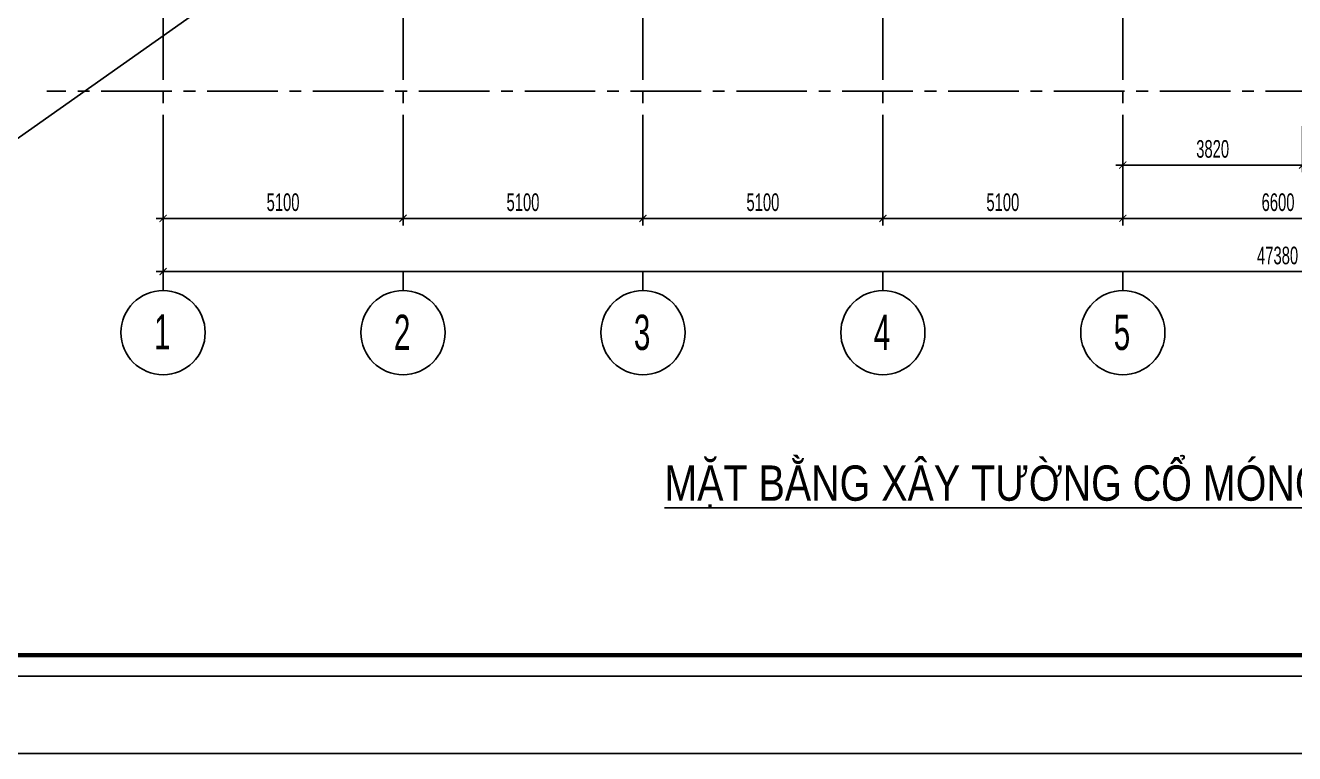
# Model space of a CAD drawing. Header units: millimetres. Extents: x 71 to 1994474, y -338610 to 1053.
# Drawn here: x 1887161 to 1914140, y -338610 to -323123 of the extents above; entities that cross this region are included whole.
import ezdxf
from ezdxf.enums import TextEntityAlignment as Align

# ---------------------------------------------------------------- set-up
doc = ezdxf.new("R2010")
doc.units = ezdxf.units.MM
doc.header["$LTSCALE"] = 1000
doc.header["$MEASUREMENT"] = 0
doc.header["$PDMODE"] = 3
doc.linetypes.add('CENTER2', pattern=[1.125, 0.75, -0.125, 0.125, -0.125])
doc.layers.get('0').update_dxf_attribs({"linetype": 'CONTINUOUS'})
doc.layers.get('Defpoints').update_dxf_attribs({"linetype": 'CONTINUOUS'})
for name, color, linetype in [('CDC-KHUNGTEN', 7, 'CONTINUOUS'), ('CDC.01.AXIS', 160, 'CENTER2'), ('CDC.02.DIM', 1, 'CONTINUOUS'), ('CDC.06.TEXT', 2, 'CONTINUOUS'), ('CDC.09.COLUMN', 4, 'CONTINUOUS'), ('KCS_CHI', 1, 'CONTINUOUS')]:
    doc.layers.add(name, color=color, linetype=linetype)
doc.layers.add('Hatch1', color=250, linetype='CONTINUOUS', lineweight=5)
doc.layers.add('KCS_Plotter', color=11, linetype='CONTINUOUS', plot=False)
doc.styles.add('ARIAL', font='arial.ttf', dxfattribs={"width": 0.6})
doc.dimstyles.new('150', dxfattribs={"dimscale": 150, "dimtxt": 2.5, "dimasz": 1, "dimexe": 1, "dimexo": 0, "dimgap": 1, "dimtad": 1, "dimdec": 0, "dimdsep": 46, "dimtxsty": 'ARIAL', "dimblk": 'ARCHTICK', "dimcen": 1, "dimdle": 1, "dimclrd": 1, "dimclre": 1, "dimclrt": 2, "dimadec": 0, "dimazin": 0, "dimtfac": 0.00072, "dimtdec": 0, "dimtix": 1, "dimtmove": 2, "dimatfit": 3, "dimldrblk": 'ARCHTICK', "dimfxl": 1, "dimtolj": 1, "dimarcsym": 0})

# ---------------------------------------------------------------- blocks, each defined once
blk = doc.blocks.new('_ARCHTICK')
at = {"color": 0, "linetype": 'ByBlock', "const_width": 0.15}
blk.add_lwpolyline([(-0.5, -0.5), (0.5, 0.5)], dxfattribs=at)
blk = doc.blocks.new('*D90')
at = {"layer": 'CDC.02.DIM', "color": 1, "lineweight": -2, "transparency": 16777216}
for p, q in [((1890088, -325329), (1890088, -327378)), ((1895188, -325329), (1895188, -327378)), ((1889938, -327228), (1895338, -327228))]:
    blk.add_line(p, q, dxfattribs=at)
at = {"layer": 'Defpoints', "color": 0, "transparency": 16777216}
for p in [(1890088, -325329), (1895188, -325329), (1895188, -327228)]:
    blk.add_point(p, dxfattribs=at)
at = {"layer": 'CDC.02.DIM', "color": 1, "lineweight": -2, "transparency": 16777216, "xscale": 150, "yscale": 150, "zscale": 150, "rotation": 180}
blk.add_blockref('_ARCHTICK', (1890088, -327228), dxfattribs=at)
at = {"layer": 'CDC.02.DIM', "color": 1, "lineweight": -2, "transparency": 16777216, "xscale": 150, "yscale": 150, "zscale": 150}
blk.add_blockref('_ARCHTICK', (1895188, -327228), dxfattribs=at)
at = {"layer": 'CDC.02.DIM', "color": 2, "transparency": 16777216, "insert": (1892638, -326886), "char_height": 375, "attachment_point": 5, "style": 'ARIAL'}
blk.add_mtext('\\A1;5100', dxfattribs=at)
blk = doc.blocks.new('*D91')
at = {"layer": 'CDC.02.DIM', "color": 1, "lineweight": -2, "transparency": 16777216}
for p, q in [((1895188, -325329), (1895188, -327378)), ((1900288, -325329), (1900288, -327378)), ((1895038, -327228), (1900438, -327228))]:
    blk.add_line(p, q, dxfattribs=at)
at = {"layer": 'Defpoints', "color": 0, "transparency": 16777216}
for p in [(1895188, -325329), (1900288, -325329), (1900288, -327228)]:
    blk.add_point(p, dxfattribs=at)
at = {"layer": 'CDC.02.DIM', "color": 1, "lineweight": -2, "transparency": 16777216, "xscale": 150, "yscale": 150, "zscale": 150, "rotation": 180}
blk.add_blockref('_ARCHTICK', (1895188, -327228), dxfattribs=at)
at = {"layer": 'CDC.02.DIM', "color": 1, "lineweight": -2, "transparency": 16777216, "xscale": 150, "yscale": 150, "zscale": 150}
blk.add_blockref('_ARCHTICK', (1900288, -327228), dxfattribs=at)
at = {"layer": 'CDC.02.DIM', "color": 2, "transparency": 16777216, "insert": (1897738, -326886), "char_height": 375, "attachment_point": 5, "style": 'ARIAL'}
blk.add_mtext('\\A1;5100', dxfattribs=at)
blk = doc.blocks.new('*D92')
at = {"layer": 'CDC.02.DIM', "color": 1, "lineweight": -2, "transparency": 16777216}
for p, q in [((1890088, -325329), (1890088, -328510)), ((1937468, -325329), (1937468, -328510)), ((1889938, -328360), (1937618, -328360))]:
    blk.add_line(p, q, dxfattribs=at)
at = {"layer": 'Defpoints', "color": 0, "transparency": 16777216}
for p in [(1890088, -325329), (1937468, -325329), (1937468, -328360)]:
    blk.add_point(p, dxfattribs=at)
at = {"layer": 'CDC.02.DIM', "color": 1, "lineweight": -2, "transparency": 16777216, "xscale": 150, "yscale": 150, "zscale": 150, "rotation": 180}
blk.add_blockref('_ARCHTICK', (1890088, -328360), dxfattribs=at)
at = {"layer": 'CDC.02.DIM', "color": 1, "lineweight": -2, "transparency": 16777216, "xscale": 150, "yscale": 150, "zscale": 150}
blk.add_blockref('_ARCHTICK', (1937468, -328360), dxfattribs=at)
at = {"layer": 'CDC.02.DIM', "color": 2, "transparency": 16777216, "insert": (1913778, -328019), "char_height": 375, "attachment_point": 5, "style": 'ARIAL'}
blk.add_mtext('\\A1;47380', dxfattribs=at)
blk = doc.blocks.new('*D93')
at = {"layer": 'CDC.02.DIM', "color": 1, "lineweight": -2, "transparency": 16777216}
for p, q in [((1900288, -325329), (1900288, -327378)), ((1905388, -325329), (1905388, -327378)), ((1900138, -327228), (1905538, -327228))]:
    blk.add_line(p, q, dxfattribs=at)
at = {"layer": 'Defpoints', "color": 0, "transparency": 16777216}
for p in [(1900288, -325329), (1905388, -325329), (1905388, -327228)]:
    blk.add_point(p, dxfattribs=at)
at = {"layer": 'CDC.02.DIM', "color": 1, "lineweight": -2, "transparency": 16777216, "xscale": 150, "yscale": 150, "zscale": 150, "rotation": 180}
blk.add_blockref('_ARCHTICK', (1900288, -327228), dxfattribs=at)
at = {"layer": 'CDC.02.DIM', "color": 1, "lineweight": -2, "transparency": 16777216, "xscale": 150, "yscale": 150, "zscale": 150}
blk.add_blockref('_ARCHTICK', (1905388, -327228), dxfattribs=at)
at = {"layer": 'CDC.02.DIM', "color": 2, "transparency": 16777216, "insert": (1902838, -326886), "char_height": 375, "attachment_point": 5, "style": 'ARIAL'}
blk.add_mtext('\\A1;5100', dxfattribs=at)
blk = doc.blocks.new('*D94')
at = {"layer": 'CDC.02.DIM', "color": 1, "lineweight": -2, "transparency": 16777216}
for p, q in [((1905388, -325329), (1905388, -327378)), ((1910488, -325329), (1910488, -327378)), ((1905238, -327228), (1910638, -327228))]:
    blk.add_line(p, q, dxfattribs=at)
at = {"layer": 'Defpoints', "color": 0, "transparency": 16777216}
for p in [(1905388, -325329), (1910488, -325329), (1910488, -327228)]:
    blk.add_point(p, dxfattribs=at)
at = {"layer": 'CDC.02.DIM', "color": 1, "lineweight": -2, "transparency": 16777216, "xscale": 150, "yscale": 150, "zscale": 150, "rotation": 180}
blk.add_blockref('_ARCHTICK', (1905388, -327228), dxfattribs=at)
at = {"layer": 'CDC.02.DIM', "color": 1, "lineweight": -2, "transparency": 16777216, "xscale": 150, "yscale": 150, "zscale": 150}
blk.add_blockref('_ARCHTICK', (1910488, -327228), dxfattribs=at)
at = {"layer": 'CDC.02.DIM', "color": 2, "transparency": 16777216, "insert": (1907938, -326886), "char_height": 375, "attachment_point": 5, "style": 'ARIAL'}
blk.add_mtext('\\A1;5100', dxfattribs=at)
blk = doc.blocks.new('*D95')
at = {"layer": 'CDC.02.DIM', "color": 1, "lineweight": -2, "transparency": 16777216}
for p, q in [((1910488, -325329), (1910488, -327378)), ((1917088, -325329), (1917088, -327378)), ((1910338, -327228), (1917238, -327228))]:
    blk.add_line(p, q, dxfattribs=at)
at = {"layer": 'Defpoints', "color": 0, "transparency": 16777216}
for p in [(1910488, -325329), (1917088, -325329), (1917088, -327228)]:
    blk.add_point(p, dxfattribs=at)
at = {"layer": 'CDC.02.DIM', "color": 1, "lineweight": -2, "transparency": 16777216, "xscale": 150, "yscale": 150, "zscale": 150, "rotation": 180}
blk.add_blockref('_ARCHTICK', (1910488, -327228), dxfattribs=at)
at = {"layer": 'CDC.02.DIM', "color": 1, "lineweight": -2, "transparency": 16777216, "xscale": 150, "yscale": 150, "zscale": 150}
blk.add_blockref('_ARCHTICK', (1917088, -327228), dxfattribs=at)
at = {"layer": 'CDC.02.DIM', "color": 2, "transparency": 16777216, "insert": (1913788, -326886), "char_height": 375, "attachment_point": 5, "style": 'ARIAL'}
blk.add_mtext('\\A1;6600', dxfattribs=at)
blk = doc.blocks.new('MB LUOI COT')
at = {"layer": 'CDC.01.AXIS', "ltscale": 2}
for p, q in [((1885538, 322354), (1885538, 347559)), ((1890638, 322354), (1890638, 347559)), ((1895738, 322354), (1895738, 347559)), ((1900838, 322354), (1900838, 347559)), ((1905938, 322354), (1905938, 347559)), ((1935224, 324358), (1883067, 324358))]:
    blk.add_line(p, q, dxfattribs=at)
blk = doc.blocks.new('*D138')
at = {"layer": 'CDC.02.DIM', "color": 1, "lineweight": -2, "transparency": 16777216}
for p, q in [((1910488, -325264), (1910488, -326245)), ((1914308, -325264), (1914308, -326245)), ((1910338, -326095), (1914458, -326095))]:
    blk.add_line(p, q, dxfattribs=at)
at = {"layer": 'Defpoints', "color": 0, "transparency": 16777216}
for p in [(1910488, -325264), (1914308, -325264), (1914308, -326095)]:
    blk.add_point(p, dxfattribs=at)
at = {"layer": 'CDC.02.DIM', "color": 1, "lineweight": -2, "transparency": 16777216, "xscale": 150, "yscale": 150, "zscale": 150, "rotation": 180}
blk.add_blockref('_ARCHTICK', (1910488, -326095), dxfattribs=at)
at = {"layer": 'CDC.02.DIM', "color": 1, "lineweight": -2, "transparency": 16777216, "xscale": 150, "yscale": 150, "zscale": 150}
blk.add_blockref('_ARCHTICK', (1914308, -326095), dxfattribs=at)
at = {"layer": 'CDC.02.DIM', "color": 2, "transparency": 16777216, "insert": (1912398, -325753), "char_height": 375, "attachment_point": 5, "style": 'ARIAL'}
blk.add_mtext('\\A1;3820', dxfattribs=at)
blk = doc.blocks.new('Khung tên chuẩn')
at = {"layer": 'CDC-KHUNGTEN', "color": 8}
blk.add_lwpolyline([(30850, -246609), (38754, -246609), (38754, -189409), (-41246, -189409), (-41246, -246609), (30850, -246609)], dxfattribs=at)
at = {"layer": 'CDC-KHUNGTEN', "color": 255, "lineweight": 60}
blk.add_lwpolyline([(30654, -246309), (30654, -189709), (-40946, -189709), (-40946, -246309), (30654, -246309)], close=True, dxfattribs=at)
at = {"layer": 'Defpoints', "color": 1, "ltscale": 0.2}
blk.add_lwpolyline([(-44246, -247709), (-44246, -188309), (39854, -188309), (39854, -247709), (-44246, -247709)], close=True, dxfattribs=at)

msp = doc.modelspace()

# ---------------------------------------------------------------- linework, layer by layer
at = {"layer": 'KCS_CHI'}
for p, q in [((1890088.4, -328360.2), (1890088.4, -328762.2)), ((1895188.4, -328360.2), (1895188.4, -328762.2)), ((1900288.4, -328360.2), (1900288.4, -328762.2)), ((1905388.4, -328360.2), (1905388.4, -328762.2)), ((1910488.4, -328360.2), (1910488.4, -328762.2))]:
    msp.add_line(p, q, dxfattribs=at)
for centre in [(1890088.4, -329657.1), (1895188.4, -329657.1), (1900288.4, -329657.1), (1905388.4, -329657.1), (1910488.4, -329657.1)]:
    msp.add_circle(centre, 894.9, dxfattribs=at)
at = {"layer": 'KCS_Plotter'}
msp.add_line((1868473.8, -338610.3), (1994473.8, -249616.3), dxfattribs=at)

# ---------------------------------------------------------------- block references
at = {"layer": 'CDC.09.COLUMN'}
msp.add_blockref('MB LUOI COT', (4550.6, -648882.1), dxfattribs=at)
at = {"layer": 'Hatch1', "xscale": 1.498216409886394, "yscale": 1.498216409886394, "zscale": 1.498216409886394}
msp.add_blockref('Khung tên chuẩn', (1934763.7, 32510.7), dxfattribs=at)

# ---------------------------------------------------------------- texts
at = {"layer": 'CDC.06.TEXT', "style": 'ARIAL', "width": 0.6}
for s, p in [('1', (1889895, -330016.1)), ('2', (1894995, -330026.4)), ('3', (1900095, -330026.4)), ('4', (1905195, -330026.4)), ('5', (1910295, -330026.4))]:
    msp.add_text(s, height=750, dxfattribs=at).set_placement(p)
at = {"layer": 'CDC.06.TEXT', "style": 'ARIAL', "width": 0.8}
msp.add_text('%%UMẶT BẰNG XÂY TƯỜNG CỔ MÓNG VÀ GIẰNG TƯỜNG TẦNG 1', height=750, dxfattribs=at).set_placement((1913260.4, -332857), align=Align.MIDDLE_CENTER)

# ---------------------------------------------------------------- dimensions: what is measured, and where the dimension line sits
at = {"layer": 'CDC.02.DIM'}
for base, p1, p2, picture, middle in [((1895188.4, -327227.6), (1890088.4, -325328.7), (1895188.4, -325328.7), '*D90', (1892638.4, -326886.2)), ((1937468.4, -328360.2), (1890088.4, -325328.7), (1937468.4, -325328.7), '*D92', (1913778.4, -328018.6)), ((1900288.4, -327227.6), (1895188.4, -325328.7), (1900288.4, -325328.7), '*D91', (1897738.4, -326886.2)), ((1905388.4, -327227.6), (1900288.4, -325328.7), (1905388.4, -325328.7), '*D93', (1902838.4, -326886.2)), ((1910488.4, -327227.6), (1905388.4, -325328.7), (1910488.4, -325328.7), '*D94', (1907938.4, -326886.2)), ((1914308.4, -326095.1), (1910488.4, -325263.9), (1914308.4, -325263.9), '*D138', (1912398.4, -325753.5)), ((1917088.4, -327227.6), (1910488.4, -325328.7), (1917088.4, -325328.7), '*D95', (1913788.4, -326886.2))]:
    dim = msp.add_linear_dim(base=base, p1=p1, p2=p2, dimstyle='150', dxfattribs=at)
    dim.commit()
    dim.dimension.update_dxf_attribs({"geometry": picture, "text_midpoint": middle})

doc.saveas('drawing.dxf')
